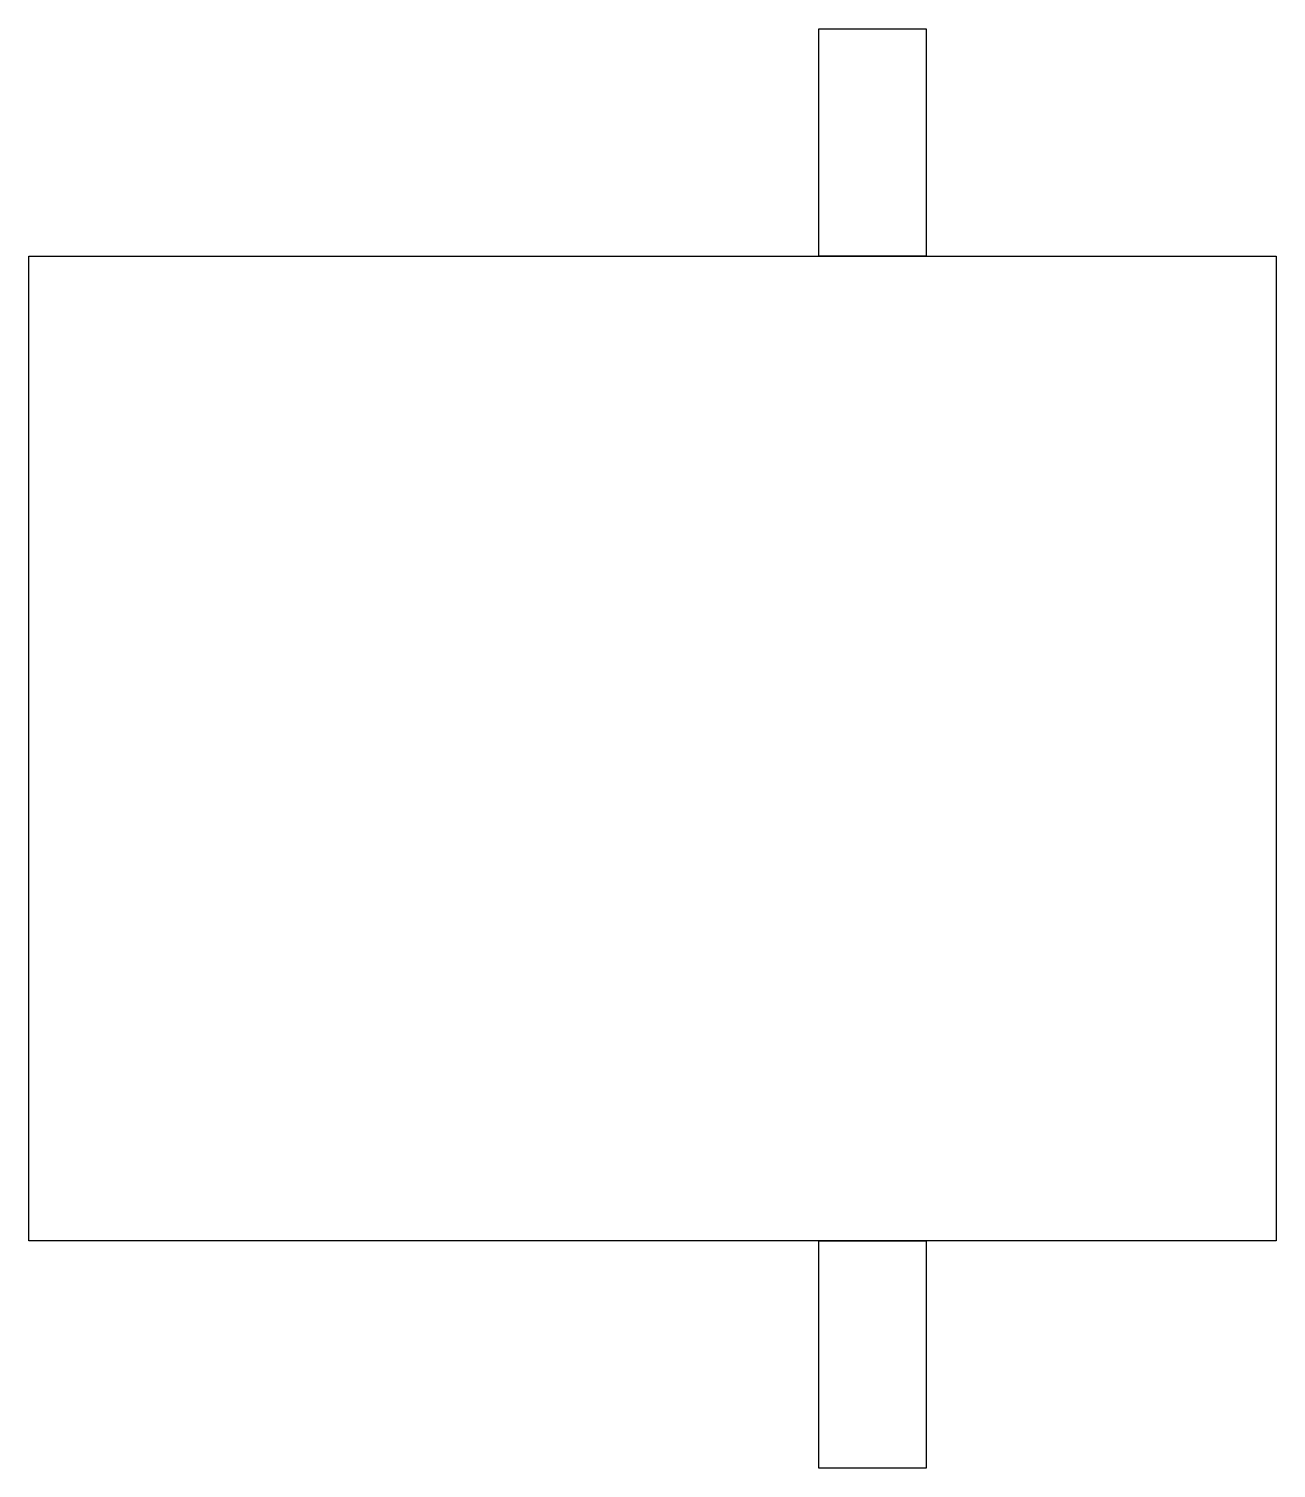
# Model space of a CAD drawing. Header units: millimetres. Extents: x 0 to 28.5, y -27.7 to 5.2.
import ezdxf

# ---------------------------------------------------------------- set-up
doc = ezdxf.new("R2010")
doc.units = ezdxf.units.MM
doc.layers.get('0').update_dxf_attribs({"linetype": 'CONTINUOUS'})

msp = doc.modelspace()

# ---------------------------------------------------------------- linework, layer by layer
for points in [[(18.05, 5.2), (20.5, 5.2), (20.5, 0), (18.05, 0)], [(0, 0), (28.5, 0), (28.5, -22.5), (0, -22.5)], [(18.05, -22.5), (20.5, -22.5), (20.5, -27.7), (18.05, -27.7)]]:
    msp.add_lwpolyline(points, close=True)

doc.saveas('drawing.dxf')
